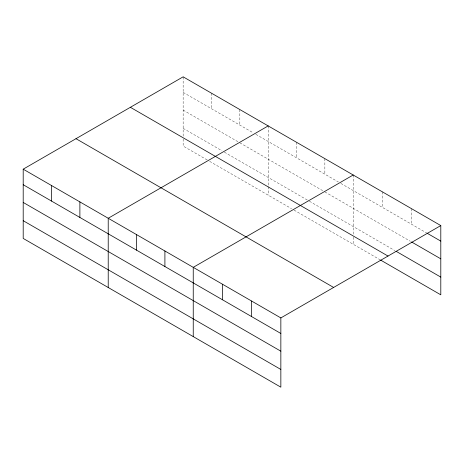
<?xml version="1.0" encoding="UTF-8"?>
<svg xmlns="http://www.w3.org/2000/svg" width="464" height="464" viewBox="0 0 464 464"><rect width="100%" height="100%" fill="white"/><g stroke="black" fill="none" stroke-linecap="round" stroke-linejoin="round"><path stroke-width="0.35" stroke-dasharray="2.32 1.74" d="M183.152 136.149L183.152 76.827M183.152 92.371L253.39 132.924M255.855 134.345L338.413 182.01M340.878 183.431L426.509 232.87M183.152 110.096L238.606 142.106M239.836 142.819L324.243 191.551M324.858 191.905L410.356 241.268M183.152 128.354L221.966 150.765M224.431 152.186L308.838 200.918M309.459 201.272L394.823 250.56M207.182 159.947L183.152 146.079L183.152 138.985M209.647 161.373L291.589 208.678M294.054 210.105L379.917 259.678M411.603 208.719L411.603 224.263M382.4 191.858L382.4 207.402M353.203 174.998L353.203 234.326M353.203 237.162L353.203 244.25M324.858 158.636L324.858 174.186M296.519 142.274L296.519 157.824M268.175 125.912L268.175 185.948M268.175 186.656L268.175 195.164M239.836 109.55L239.836 125.094M211.497 93.189L211.497 108.733"/><path stroke-width="0.7" d="M280.848 351.19L280.848 317.921L23.2 169.174L23.2 238.426L280.848 387.173L280.848 351.19L23.2 202.443M380.538 260.031L440.8 294.826L440.8 225.574L183.152 76.827L23.2 169.174M268.175 125.912L108.222 218.26L108.222 287.512M353.203 174.998L193.244 267.351L193.244 336.597M280.848 317.921L440.8 225.574M427.129 233.23L440.8 241.123M411.603 241.988L440.8 258.842M396.07 251.279L440.8 277.107M130.367 107.3L388.014 256.053M75.986 138.695L333.633 287.448M23.2 184.718L280.848 333.471M23.2 220.702L280.848 369.454M251.645 301.066L251.645 316.61M222.447 284.206L222.447 299.756M164.906 250.983L164.906 266.533M136.567 234.622L136.567 250.171M79.883 201.898L79.883 217.442M51.539 185.536L51.539 201.08"/></g></svg>
